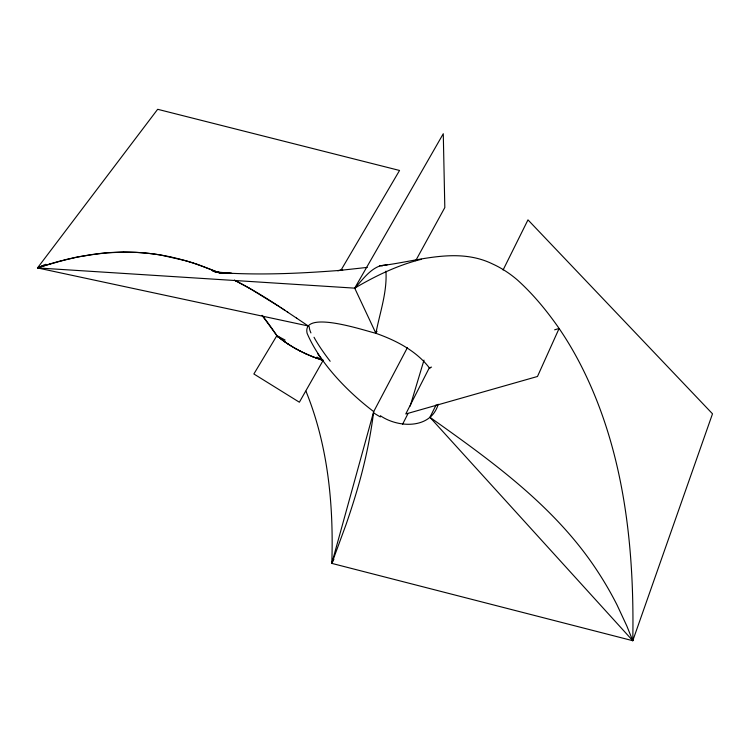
<?xml version="1.0" encoding="UTF-8"?>
<svg xmlns="http://www.w3.org/2000/svg" width="750" height="750" viewBox="0 0 750 750"><rect width="100%" height="100%" fill="white"/><g stroke="black" fill="none" stroke-linecap="round" stroke-linejoin="round"><path stroke-width="1.12" d="M305.963 391.2C328.069 445.575 333.759 505.153 331.791 563.381L632.784 640.706C634.444 549.15 624.647 454.791 584.016 371.512A473.044 310.622 -75.6 0 0 557.7 326.428C545.85 309.637 532.641 293.681 517.331 279.919A203.184 130.425 -85.8 0 0 492.825 264.084C457.191 246.534 417.956 261.337 381.206 265.65M429.938 368.616C416.691 350.963 396.262 340.528 375.891 333.3C379.8 312.787 387.281 292.284 385.931 271.172M333.9 559.228L331.791 563.381L373.697 411.609L407.372 347.719M410.184 406.088L423.994 360.113M438.206 404.241C430.997 429.337 398.241 428.081 380.381 415.725M436.172 404.775L429.947 417.309L632.784 640.706L712.5 413.812L527.981 219.863L503.081 270.009M331.791 563.381L345.994 524.691A286.678 49.134 -63.9 0 0 356.109 493.416C364.191 466.688 370.172 439.312 373.697 411.609C347.231 391.481 319.838 363.159 307.106 333.291C301.706 309.15 365.269 330.834 375.891 333.3L377.006 331.256M402.553 424.312L407.831 413.934M415.678 260.719L444.816 207.562L443.278 133.734L354.713 288.15L375.891 333.3M316.969 357.103L323.137 360.403L299.372 402.216L253.866 373.969L276.881 335.653L262.069 315.319M340.856 270.431L399.544 170.466L157.659 109.294L37.5 267.928L308.259 325.978L296.494 318.075M42.347 265.809L37.5 267.928L354.713 288.15C362.484 280.05 369.441 269.475 380.475 265.706A187.397 25.959 -63.8 0 1 382.509 265.828M354.713 288.15C375.637 275.841 397.772 265.144 421.434 259.284M43.312 265.397L43.8 265.191M49.753 263.981L37.5 267.928L45.994 264.356M45.253 264.581L45.741 264.375M37.5 267.928L41.644 266.541M41.831 266.475L66.291 259.481M431.559 367.106L429.319 367.781L405.769 413.981L537.478 376.481L559.106 328.472L554.634 329.822M49.941 263.925L58.087 261.591M58.275 261.544L78.628 256.772L99.075 253.603M66.478 259.434L74.503 257.616M74.691 257.569L90.788 254.681M90.984 254.653L107.362 252.806L123.544 252.113M379.697 265.866L387.347 264.75M367.256 267.403L337.613 270.637L342.703 270.169C302.316 273.366 261.703 275.344 221.222 272.747L231.731 273.375L216.263 271.95L224.072 273.281M99.262 253.575C123.075 250.838 147.338 251.888 170.766 256.959M123.741 252.113L135.909 252.375A203.062 190.425 -2.3 0 1 160.641 255.028L185.794 260.738M224.128 273.281L214.35 271.566L223.097 273.497M170.953 257.006L178.331 258.731M223.059 273.469L212.897 271.031L221.466 273.347M178.519 258.769L189.394 261.806M185.972 260.794L196.884 264.216M211.894 270.441L221.475 273.309M189.572 261.863L193.331 263.034M322.725 360.272L323.137 360.403A478.612 216.628 -33.1 0 1 276.872 335.672A369.488 308.784 -61.8 0 0 262.397 315.731M193.509 263.1L211.228 269.569M315.9 357.9L323.128 360.394M197.062 264.281L200.597 265.509M320.053 359.381L319.575 359.222M200.775 265.575L218.447 272.616M316.537 358.134L312.844 356.728L313.359 356.934M211.406 269.644L214.678 270.994M214.847 271.069L218.269 272.541M306.581 354.094L305.869 353.775M234.403 280.162L235.556 280.753M300.516 351.206L299.841 350.859M234.703 280.322L238.678 282.366M235.716 280.828L251.953 289.65M239.006 282.534L242.109 284.184M285.103 340.059L276.881 335.653A399.769 333.319 -59.2 0 1 277.987 337.219M242.428 284.353L245.512 286.031M296.719 349.209L296.006 348.816M245.841 286.209L248.737 287.831M249.066 288.009L280.613 307.472M252.431 289.931L255.141 291.497M255.459 291.684L258.469 293.466M258.788 293.663L261.628 295.369M262.097 295.659L265.069 297.488M265.538 297.769L268.181 299.428M268.65 299.719L271.434 301.491M271.594 301.584L274.359 303.366M288.684 344.419L288.028 343.997M274.659 303.562L277.716 305.559M278.325 305.963L279.544 306.759M280.369 307.303L281.072 307.772M280.866 307.641L282.356 308.625M281.981 308.381L283.847 309.619M283.05 309.094L284.841 310.284M284.269 309.9L288.225 312.544M287.325 311.944L296.728 318.234M285.281 342.131L276.909 335.681A476.981 216.019 -33.1 0 0 312.844 356.737M429.947 417.309C492.253 461.503 556.191 507.272 598.275 572.409A341.466 311.381 -87.4 0 1 617.062 605.016L626.841 626.006L632.784 640.706M310.922 332.916A78.234 20.072 35 0 1 309.244 326.597M322.05 359.691A70.706 11.438 47.8 0 1 317.897 353.916M380.334 416.906A75.862 44.906 49.8 0 1 373.5 412.753M330.169 361.275A72.6 11.466 48.1 0 1 314.025 337.256"/></g></svg>
